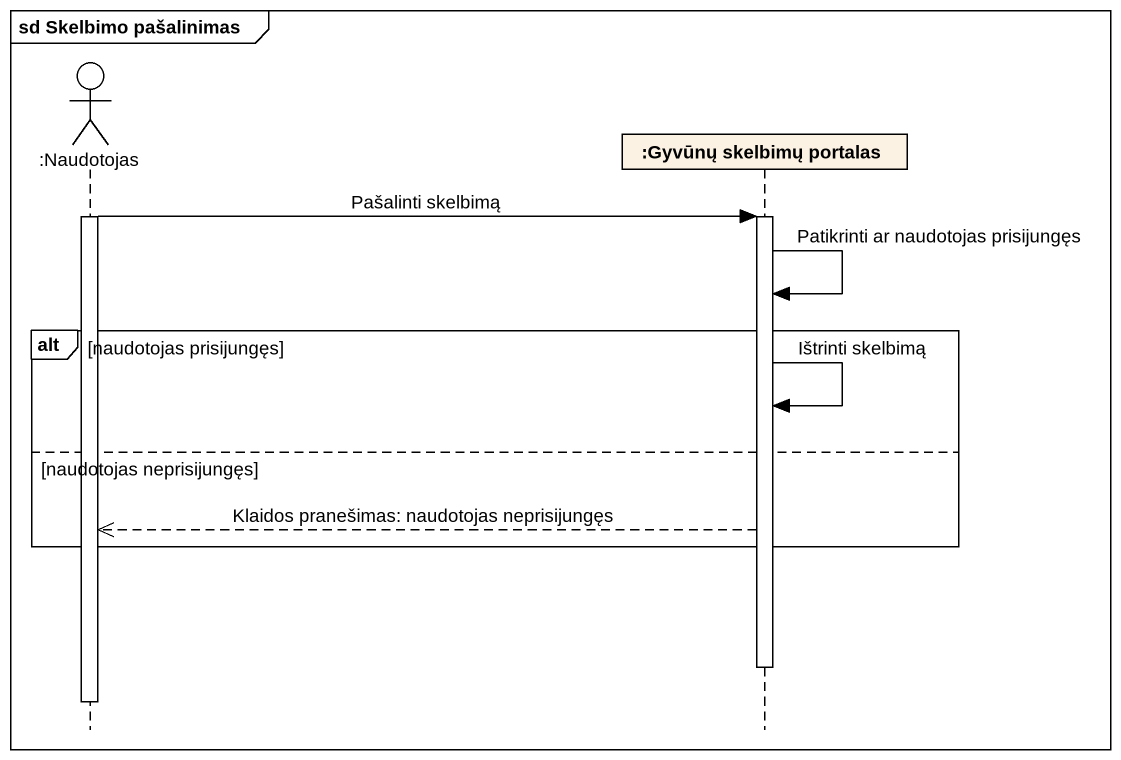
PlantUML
@startuml
mainframe sd Skelbimo pašalinimas
hide footbox
actor ":Naudotojas" as Naudotojas
participant ":Gyvūnų skelbimų portalas" as Gyvūnų_skelbimų_portalas

activate Naudotojas
Naudotojas -> Gyvūnų_skelbimų_portalas : Pašalinti skelbimą
activate Gyvūnų_skelbimų_portalas
Gyvūnų_skelbimų_portalas -> Gyvūnų_skelbimų_portalas : Patikrinti ar naudotojas prisijungęs
alt naudotojas prisijungęs
  Gyvūnų_skelbimų_portalas -> Gyvūnų_skelbimų_portalas : Ištrinti skelbimą
else naudotojas neprisijungęs
  Gyvūnų_skelbimų_portalas -->> Naudotojas : Klaidos pranešimas: naudotojas neprisijungęs
end
deactivate Gyvūnų_skelbimų_portalas
deactivate Naudotojas
@enduml
